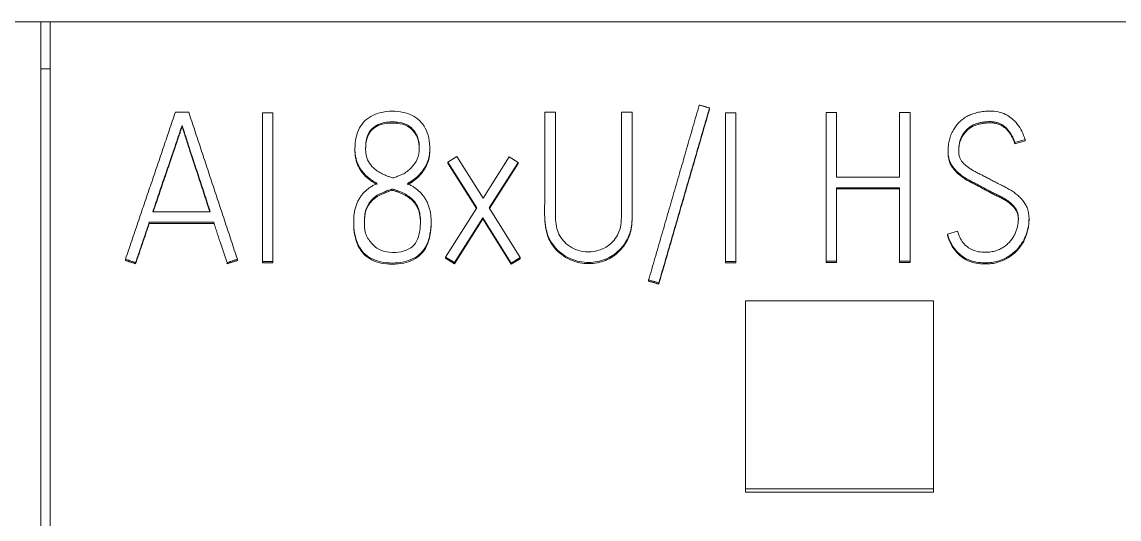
# Model space of a CAD drawing. Header units: millimetres. Extents: x 4137 to 6698, y 1400 to 3585.
# Drawn here: x 5533.75 to 5545.42, y 3367.49 to 3372.78 of the extents above; entities that cross this region are included whole.
import ezdxf

# ---------------------------------------------------------------- set-up
doc = ezdxf.new("R2010")
doc.units = ezdxf.units.MM
doc.layers.add('000-PI-Oprema', color=30, linetype='Continuous', lineweight=5)

msp = doc.modelspace()

# ---------------------------------------------------------------- linework, layer by layer
at = {"layer": '000-PI-Oprema', "color": 0, "linetype": 'ByBlock', "lineweight": 0}
for p, q in [((5533.948, 3372.778), (5529.048, 3372.778)), ((5534.048, 3372.778), (5533.948, 3372.778)), ((5558.848, 3372.778), (5534.048, 3372.778)), ((5534.048, 3362.595), (5534.048, 3372.778)), ((5534.048, 3372.278), (5533.948, 3372.278)), ((5540.127, 3371.82), (5540.127, 3371.807)), ((5541.064, 3371.864), (5541.064, 3371.851)), ((5542.304, 3371.815), (5542.304, 3370.233)), ((5542.415, 3371.815), (5542.304, 3371.815)), ((5542.415, 3371.129), (5542.415, 3371.815)), ((5543.198, 3371.815), (5543.085, 3371.815)), ((5543.085, 3371.815), (5543.085, 3371.129)), ((5543.198, 3370.233), (5543.198, 3371.815)), ((5535.451, 3371.679), (5535.451, 3371.666)), ((5540.127, 3371.586), (5540.127, 3371.565)), ((5537.291, 3371.433), (5537.291, 3371.421)), ((5538.088, 3371.42), (5538.088, 3371.433)), ((5544.312, 3371.496), (5544.421, 3371.527)), ((5544.312, 3371.483), (5544.421, 3371.514)), ((5544.312, 3371.496), (5544.312, 3371.483)), ((5544.421, 3371.527), (5544.421, 3371.514)), ((5538.376, 3371.349), (5538.281, 3371.289)), ((5538.654, 3370.906), (5538.376, 3371.349)), ((5538.933, 3371.344), (5538.654, 3370.906)), ((5539.026, 3371.285), (5538.933, 3371.344)), ((5540.127, 3371.38), (5540.127, 3371.393)), ((5543.602, 3371.407), (5543.602, 3371.394)), ((5538.281, 3371.289), (5538.281, 3371.277)), ((5538.281, 3371.289), (5538.587, 3370.803)), ((5538.281, 3371.277), (5538.583, 3370.796)), ((5538.718, 3370.803), (5539.026, 3371.285)), ((5538.722, 3370.796), (5539.026, 3371.272)), ((5539.026, 3371.285), (5539.026, 3371.272)), ((5539.31, 3371.195), (5539.31, 3371.183)), ((5540.127, 3371.135), (5540.127, 3371.122)), ((5543.085, 3371.129), (5542.415, 3371.129)), ((5542.415, 3370.233), (5542.415, 3371.016)), ((5542.415, 3371.016), (5543.085, 3371.016)), ((5542.415, 3371.004), (5543.085, 3371.004)), ((5543.085, 3371.016), (5543.085, 3370.233)), ((5538.587, 3370.803), (5538.254, 3370.279)), ((5539.049, 3370.272), (5538.718, 3370.803)), ((5539.309, 3370.776), (5539.309, 3370.763)), ((5535.103, 3370.649), (5535.103, 3370.636)), ((5535.789, 3370.649), (5535.789, 3370.636)), ((5537.278, 3370.659), (5537.278, 3370.646)), ((5538.101, 3370.644), (5538.101, 3370.656)), ((5538.35, 3370.219), (5538.651, 3370.697)), ((5538.35, 3370.207), (5538.651, 3370.684)), ((5538.651, 3370.697), (5538.953, 3370.215)), ((5538.651, 3370.697), (5538.651, 3370.684)), ((5538.651, 3370.684), (5538.953, 3370.202)), ((5544.463, 3370.669), (5544.463, 3370.682)), ((5543.704, 3370.554), (5543.596, 3370.523)), ((5543.596, 3370.523), (5543.596, 3370.511)), ((5534.85, 3370.255), (5534.85, 3370.242)), ((5536.04, 3370.255), (5536.04, 3370.242)), ((5538.254, 3370.279), (5538.254, 3370.266)), ((5538.254, 3370.279), (5538.35, 3370.219)), ((5538.254, 3370.266), (5538.35, 3370.207)), ((5538.953, 3370.215), (5539.049, 3370.272)), ((5538.953, 3370.202), (5539.049, 3370.26)), ((5539.049, 3370.272), (5539.049, 3370.26)), ((5534.957, 3370.219), (5534.957, 3370.207)), ((5535.931, 3370.207), (5535.929, 3370.213)), ((5535.931, 3370.219), (5535.931, 3370.207)), ((5536.306, 3370.23), (5536.306, 3370.218)), ((5536.417, 3370.23), (5536.417, 3370.218)), ((5538.35, 3370.219), (5538.35, 3370.207)), ((5538.953, 3370.215), (5538.953, 3370.202)), ((5541.235, 3370.23), (5541.235, 3370.218)), ((5541.345, 3370.23), (5541.345, 3370.218)), ((5542.304, 3370.233), (5542.304, 3370.22)), ((5542.304, 3370.233), (5542.415, 3370.233)), ((5542.304, 3370.22), (5542.415, 3370.22)), ((5542.415, 3370.233), (5542.415, 3370.22)), ((5543.085, 3370.233), (5543.085, 3370.22)), ((5543.085, 3370.233), (5543.198, 3370.233)), ((5543.085, 3370.22), (5543.198, 3370.22)), ((5543.198, 3370.233), (5543.198, 3370.22)), ((5540.416, 3370.035), (5540.416, 3370.022)), ((5540.524, 3370.004), (5540.524, 3369.991)), ((5541.448, 3369.814), (5541.448, 3367.815)), ((5543.448, 3369.814), (5541.448, 3369.814)), ((5543.448, 3367.815), (5543.448, 3369.814)), ((5541.448, 3367.815), (5541.448, 3367.777)), ((5541.448, 3367.815), (5543.448, 3367.815)), ((5543.448, 3367.815), (5543.448, 3367.777)), ((5541.448, 3367.777), (5543.448, 3367.777))]:
    msp.add_line(p, q, dxfattribs=at)
for points, knots in [([(5533.948, 3372.778), (5533.948, 3371.693), (5533.948, 3368.09), (5533.948, 3364.485), (5533.948, 3361.964)], [0, 0, 0, 0, 0.301146, 1, 1, 1, 1]), ([(5537.529, 3371.062), (5537.519, 3371.067), (5537.5, 3371.078), (5537.472, 3371.096), (5537.444, 3371.115), (5537.416, 3371.137), (5537.391, 3371.162), (5537.367, 3371.19), (5537.345, 3371.221), (5537.327, 3371.256), (5537.311, 3371.294), (5537.299, 3371.336), (5537.292, 3371.382), (5537.29, 3371.455), (5537.297, 3371.548), (5537.333, 3371.652), (5537.396, 3371.733), (5537.479, 3371.789), (5537.579, 3371.822), (5537.689, 3371.832), (5537.8, 3371.822), (5537.901, 3371.788), (5537.984, 3371.731), (5538.046, 3371.648), (5538.081, 3371.542), (5538.091, 3371.44), (5538.083, 3371.35), (5538.062, 3371.28), (5538.026, 3371.214), (5537.978, 3371.154), (5537.919, 3371.102), (5537.874, 3371.073), (5537.85, 3371.06)], [0, 0, 0, 0, 0.014556, 0.029567, 0.045073, 0.06094, 0.077119, 0.093748, 0.110887, 0.128668, 0.147296, 0.166948, 0.187898, 0.210413, 0.266348, 0.314631, 0.359149, 0.40325, 0.449199, 0.499993, 0.551851, 0.598383, 0.642757, 0.687636, 0.736493, 0.793087, 0.826472, 0.85944, 0.893283, 0.927929, 0.963171, 1, 1, 1, 1]), ([(5539.311, 3371.82), (5539.311, 3371.75), (5539.31, 3371.593), (5539.311, 3371.353), (5539.31, 3371.115), (5539.312, 3370.898), (5539.305, 3370.692), (5539.335, 3370.479), (5539.478, 3370.304), (5539.672, 3370.218), (5539.869, 3370.219), (5540.045, 3370.288), (5540.168, 3370.413), (5540.239, 3370.576), (5540.241, 3370.765), (5540.24, 3370.996), (5540.24, 3371.267), (5540.24, 3371.532), (5540.24, 3371.718), (5540.24, 3371.805), (5540.24, 3371.82)], [0, 0, 0, 0, 0.056588, 0.12618, 0.193845, 0.248988, 0.301001, 0.361119, 0.417663, 0.475034, 0.525525, 0.571601, 0.623134, 0.662261, 0.7114, 0.774249, 0.84962, 0.929927, 0.98784, 1, 1, 1, 1]), ([(5540.127, 3371.82), (5540.127, 3371.777), (5540.127, 3371.678), (5540.127, 3371.51), (5540.127, 3371.289), (5540.127, 3371.032), (5540.129, 3370.778), (5540.124, 3370.556), (5540.02, 3370.411), (5539.88, 3370.339), (5539.709, 3370.324), (5539.535, 3370.399), (5539.428, 3370.561), (5539.423, 3370.732), (5539.424, 3370.909), (5539.424, 3371.116), (5539.424, 3371.37), (5539.424, 3371.612), (5539.424, 3371.765), (5539.424, 3371.82)], [0, 0, 0, 0, 0.037912, 0.088194, 0.15005, 0.235584, 0.316728, 0.37904, 0.427403, 0.467304, 0.515197, 0.575318, 0.625401, 0.679015, 0.724908, 0.783705, 0.863784, 0.951314, 1, 1, 1, 1]), ([(5544.421, 3371.527), (5544.412, 3371.558), (5544.39, 3371.615), (5544.342, 3371.692), (5544.283, 3371.753), (5544.214, 3371.798), (5544.135, 3371.825), (5544.057, 3371.832), (5543.986, 3371.829), (5543.923, 3371.819), (5543.866, 3371.802), (5543.813, 3371.78), (5543.765, 3371.751), (5543.723, 3371.716), (5543.688, 3371.676), (5543.657, 3371.63), (5543.633, 3371.58), (5543.615, 3371.525), (5543.605, 3371.465), (5543.601, 3371.407), (5543.605, 3371.352), (5543.616, 3371.304), (5543.635, 3371.262), (5543.661, 3371.225), (5543.692, 3371.191), (5543.727, 3371.161), (5543.765, 3371.132), (5543.807, 3371.106), (5543.852, 3371.082), (5543.899, 3371.058), (5543.946, 3371.033), (5543.992, 3371.008), (5544.038, 3370.983), (5544.082, 3370.961), (5544.125, 3370.941), (5544.167, 3370.921), (5544.205, 3370.899), (5544.24, 3370.876), (5544.272, 3370.852), (5544.298, 3370.825), (5544.321, 3370.796), (5544.339, 3370.762), (5544.348, 3370.723), (5544.351, 3370.684), (5544.349, 3370.646), (5544.342, 3370.608), (5544.332, 3370.569), (5544.317, 3370.529), (5544.296, 3370.49), (5544.271, 3370.454), (5544.24, 3370.42), (5544.203, 3370.391), (5544.16, 3370.364), (5544.111, 3370.344), (5544.055, 3370.332), (5543.971, 3370.327), (5543.861, 3370.342), (5543.753, 3370.427), (5543.713, 3370.509), (5543.704, 3370.554)], [0, 0, 0, 0, 0.029502, 0.056552, 0.082213, 0.107035, 0.131706, 0.157625, 0.177725, 0.196768, 0.215008, 0.232485, 0.249262, 0.265692, 0.282067, 0.298646, 0.315747, 0.333416, 0.35172, 0.370963, 0.387214, 0.402039, 0.415923, 0.429557, 0.443355, 0.457518, 0.472137, 0.48722, 0.502837, 0.518847, 0.535063, 0.551489, 0.567151, 0.582304, 0.596956, 0.611001, 0.624363, 0.637091, 0.649186, 0.660727, 0.671894, 0.683121, 0.695107, 0.708316, 0.719066, 0.730707, 0.743348, 0.756492, 0.769735, 0.783289, 0.797204, 0.811603, 0.826753, 0.842746, 0.859925, 0.878764, 0.920226, 0.957605, 1, 1, 1, 1]), ([(5535.451, 3371.679), (5535.449, 3371.67), (5535.441, 3371.649), (5535.428, 3371.609), (5535.41, 3371.555), (5535.388, 3371.49), (5535.363, 3371.416), (5535.335, 3371.334), (5535.305, 3371.247), (5535.273, 3371.153), (5535.24, 3371.056), (5535.207, 3370.957), (5535.174, 3370.859), (5535.152, 3370.793), (5535.141, 3370.761)], [0, 0, 0, 0, 0.027278, 0.070772, 0.130481, 0.202611, 0.283368, 0.372754, 0.469089, 0.570695, 0.677572, 0.786406, 0.893882, 1, 1, 1, 1]), ([(5535.451, 3371.666), (5535.449, 3371.658), (5535.441, 3371.636), (5535.428, 3371.596), (5535.41, 3371.542), (5535.388, 3371.477), (5535.363, 3371.403), (5535.335, 3371.322), (5535.305, 3371.234), (5535.273, 3371.141), (5535.24, 3371.044), (5535.207, 3370.945), (5535.175, 3370.85), (5535.155, 3370.789), (5535.145, 3370.761)], [0, 0, 0, 0, 0.027661, 0.071766, 0.132313, 0.205456, 0.287346, 0.377986, 0.475674, 0.578706, 0.687084, 0.797446, 0.90643, 1, 1, 1, 1]), ([(5535.751, 3370.761), (5535.741, 3370.793), (5535.719, 3370.859), (5535.687, 3370.958), (5535.655, 3371.056), (5535.623, 3371.153), (5535.592, 3371.247), (5535.563, 3371.334), (5535.536, 3371.416), (5535.512, 3371.49), (5535.491, 3371.555), (5535.474, 3371.609), (5535.461, 3371.649), (5535.454, 3371.67), (5535.451, 3371.679)], [0, 0, 0, 0, 0.106064, 0.213567, 0.322511, 0.429491, 0.5311, 0.627338, 0.716604, 0.797292, 0.869405, 0.929132, 0.972664, 1, 1, 1, 1]), ([(5535.747, 3370.761), (5535.738, 3370.789), (5535.718, 3370.85), (5535.687, 3370.945), (5535.655, 3371.044), (5535.623, 3371.141), (5535.592, 3371.234), (5535.563, 3371.322), (5535.536, 3371.403), (5535.512, 3371.477), (5535.491, 3371.542), (5535.474, 3371.596), (5535.461, 3371.636), (5535.454, 3371.658), (5535.451, 3371.666)], [0, 0, 0, 0, 0.093515, 0.202527, 0.313001, 0.421482, 0.524517, 0.622107, 0.712625, 0.794447, 0.867572, 0.928138, 0.97228, 1, 1, 1, 1]), ([(5537.689, 3371.122), (5537.694, 3371.121), (5537.713, 3371.122), (5537.748, 3371.141), (5537.816, 3371.161), (5537.892, 3371.226), (5537.962, 3371.315), (5537.98, 3371.435), (5537.967, 3371.567), (5537.878, 3371.685), (5537.763, 3371.713), (5537.677, 3371.718), (5537.6, 3371.711), (5537.518, 3371.683), (5537.449, 3371.627), (5537.411, 3371.537), (5537.403, 3371.451), (5537.407, 3371.366), (5537.431, 3371.292), (5537.478, 3371.231), (5537.532, 3371.19), (5537.573, 3371.166), (5537.613, 3371.149), (5537.639, 3371.138), (5537.666, 3371.13), (5537.68, 3371.123), (5537.689, 3371.122)], [0, 0, 0, 0, 0.007812, 0.03125, 0.0625, 0.125, 0.1875, 0.25, 0.3125, 0.40625, 0.46875, 0.5, 0.546875, 0.59375, 0.640625, 0.6875, 0.75, 0.78125, 0.828125, 0.875, 0.90625, 0.9375, 0.953125, 0.976562, 0.984375, 1, 1, 1, 1]), ([(5537.975, 3371.432), (5537.975, 3371.467), (5537.964, 3371.558), (5537.878, 3371.673), (5537.763, 3371.701), (5537.677, 3371.705), (5537.6, 3371.699), (5537.518, 3371.671), (5537.449, 3371.614), (5537.411, 3371.525), (5537.405, 3371.46), (5537.405, 3371.423)], [0, 0, 0, 0, 0.114744, 0.30519, 0.432154, 0.495636, 0.590859, 0.686082, 0.781305, 0.876528, 1, 1, 1, 1]), ([(5543.596, 3370.523), (5543.605, 3370.492), (5543.628, 3370.432), (5543.677, 3370.354), (5543.74, 3370.293), (5543.815, 3370.248), (5543.902, 3370.222), (5543.987, 3370.215), (5544.064, 3370.22), (5544.131, 3370.233), (5544.192, 3370.256), (5544.247, 3370.286), (5544.297, 3370.322), (5544.34, 3370.363), (5544.377, 3370.408), (5544.408, 3370.458), (5544.432, 3370.512), (5544.45, 3370.568), (5544.461, 3370.624), (5544.465, 3370.682), (5544.461, 3370.739), (5544.449, 3370.792), (5544.427, 3370.838), (5544.399, 3370.879), (5544.366, 3370.916), (5544.328, 3370.949), (5544.286, 3370.978), (5544.242, 3371.006), (5544.194, 3371.031), (5544.144, 3371.055), (5544.095, 3371.08), (5544.048, 3371.106), (5544.003, 3371.129), (5543.961, 3371.151), (5543.92, 3371.171), (5543.882, 3371.191), (5543.847, 3371.211), (5543.815, 3371.232), (5543.786, 3371.254), (5543.762, 3371.279), (5543.741, 3371.305), (5543.726, 3371.335), (5543.717, 3371.368), (5543.714, 3371.413), (5543.718, 3371.467), (5543.73, 3371.524), (5543.751, 3371.572), (5543.779, 3371.61), (5543.809, 3371.643), (5543.843, 3371.668), (5543.879, 3371.688), (5543.917, 3371.702), (5543.954, 3371.71), (5543.99, 3371.715), (5544.022, 3371.718), (5544.055, 3371.719), (5544.089, 3371.717), (5544.126, 3371.709), (5544.158, 3371.696), (5544.187, 3371.679), (5544.213, 3371.66), (5544.235, 3371.639), (5544.254, 3371.615), (5544.271, 3371.591), (5544.285, 3371.566), (5544.296, 3371.541), (5544.305, 3371.518), (5544.31, 3371.503), (5544.312, 3371.496)], [0, 0, 0, 0, 0.030216, 0.057834, 0.084112, 0.110126, 0.13699, 0.166062, 0.187444, 0.207786, 0.227532, 0.246694, 0.265147, 0.28321, 0.301078, 0.318906, 0.33698, 0.354995, 0.372624, 0.390132, 0.408102, 0.424528, 0.439934, 0.454952, 0.469937, 0.485134, 0.500714, 0.516729, 0.533253, 0.550073, 0.566929, 0.583824, 0.598837, 0.613277, 0.627146, 0.64033, 0.652736, 0.664395, 0.675364, 0.685785, 0.695827, 0.705789, 0.716159, 0.727332, 0.74751, 0.765141, 0.780786, 0.795151, 0.808601, 0.821478, 0.833928, 0.845962, 0.857807, 0.868933, 0.878649, 0.88698, 0.899043, 0.910208, 0.920757, 0.930874, 0.940594, 0.950061, 0.959303, 0.96829, 0.9771, 0.985473, 0.993098, 1, 1, 1, 1]), ([(5543.715, 3371.399), (5543.716, 3371.418), (5543.718, 3371.457), (5543.73, 3371.511), (5543.751, 3371.559), (5543.779, 3371.598), (5543.809, 3371.63), (5543.843, 3371.656), (5543.879, 3371.675), (5543.917, 3371.689), (5543.954, 3371.697), (5543.99, 3371.702), (5544.022, 3371.705), (5544.055, 3371.706), (5544.089, 3371.704), (5544.126, 3371.697), (5544.158, 3371.684), (5544.187, 3371.667), (5544.213, 3371.648), (5544.235, 3371.626), (5544.254, 3371.603), (5544.271, 3371.578), (5544.285, 3371.553), (5544.296, 3371.529), (5544.305, 3371.506), (5544.31, 3371.491), (5544.312, 3371.483)], [0, 0, 0, 0, 0.065823, 0.131059, 0.188942, 0.242091, 0.291852, 0.339495, 0.385558, 0.430084, 0.473906, 0.515072, 0.551021, 0.581842, 0.626473, 0.667782, 0.706813, 0.744244, 0.780205, 0.815232, 0.849428, 0.882676, 0.915274, 0.946254, 0.974465, 1, 1, 1, 1]), ([(5537.529, 3371.05), (5537.519, 3371.055), (5537.5, 3371.065), (5537.472, 3371.083), (5537.444, 3371.102), (5537.416, 3371.124), (5537.391, 3371.149), (5537.367, 3371.177), (5537.345, 3371.209), (5537.327, 3371.243), (5537.311, 3371.281), (5537.299, 3371.323), (5537.292, 3371.369), (5537.291, 3371.403), (5537.291, 3371.421), (5537.291, 3371.423)], [0, 0, 0, 0, 0.068397, 0.138937, 0.211797, 0.286356, 0.362379, 0.440519, 0.521055, 0.604608, 0.692141, 0.784485, 0.882929, 0.988726, 1, 1, 1, 1]), ([(5538.088, 3371.423), (5538.088, 3371.419), (5538.088, 3371.39), (5538.083, 3371.338), (5538.062, 3371.267), (5538.026, 3371.201), (5537.978, 3371.141), (5537.919, 3371.089), (5537.874, 3371.06), (5537.85, 3371.048)], [0, 0, 0, 0, 0.025577, 0.182798, 0.338056, 0.497434, 0.660595, 0.826558, 1, 1, 1, 1]), ([(5539.309, 3370.763), (5539.309, 3370.738), (5539.311, 3370.639), (5539.335, 3370.467), (5539.478, 3370.291), (5539.672, 3370.206), (5539.869, 3370.206), (5540.045, 3370.275), (5540.168, 3370.401), (5540.239, 3370.563), (5540.241, 3370.753), (5540.24, 3370.984), (5540.24, 3371.192), (5540.24, 3371.322), (5540.24, 3371.359)], [0, 0, 0, 0, 0.033223, 0.13371, 0.228223, 0.324119, 0.408514, 0.48553, 0.571667, 0.637068, 0.719204, 0.824256, 0.950238, 1, 1, 1, 1]), ([(5543.602, 3371.4), (5543.602, 3371.397), (5543.602, 3371.376), (5543.605, 3371.34), (5543.616, 3371.292), (5543.635, 3371.25), (5543.661, 3371.213), (5543.692, 3371.179), (5543.727, 3371.148), (5543.765, 3371.12), (5543.807, 3371.093), (5543.852, 3371.069), (5543.899, 3371.046), (5543.946, 3371.021), (5543.992, 3370.995), (5544.038, 3370.971), (5544.082, 3370.948), (5544.125, 3370.928), (5544.167, 3370.908), (5544.205, 3370.886), (5544.24, 3370.864), (5544.272, 3370.839), (5544.298, 3370.812), (5544.321, 3370.783), (5544.339, 3370.749), (5544.348, 3370.711), (5544.35, 3370.684), (5544.35, 3370.671)], [0, 0, 0, 0, 0.008262, 0.056111, 0.099761, 0.14064, 0.180782, 0.221408, 0.263107, 0.306149, 0.350557, 0.396538, 0.443676, 0.491422, 0.539784, 0.585899, 0.630514, 0.673652, 0.715005, 0.754346, 0.79182, 0.827432, 0.861414, 0.894293, 0.927346, 0.962637, 1, 1, 1, 1]), ([(5537.85, 3371.06), (5537.86, 3371.055), (5537.88, 3371.045), (5537.91, 3371.027), (5537.94, 3371.007), (5537.969, 3370.984), (5537.996, 3370.956), (5538.021, 3370.926), (5538.044, 3370.892), (5538.063, 3370.854), (5538.08, 3370.812), (5538.092, 3370.766), (5538.1, 3370.715), (5538.103, 3370.633), (5538.095, 3370.527), (5538.061, 3370.409), (5537.999, 3370.318), (5537.912, 3370.257), (5537.806, 3370.221), (5537.689, 3370.212), (5537.572, 3370.221), (5537.466, 3370.257), (5537.38, 3370.318), (5537.318, 3370.41), (5537.284, 3370.529), (5537.276, 3370.635), (5537.279, 3370.717), (5537.286, 3370.768), (5537.298, 3370.813), (5537.314, 3370.854), (5537.332, 3370.892), (5537.354, 3370.926), (5537.378, 3370.957), (5537.405, 3370.984), (5537.434, 3371.008), (5537.465, 3371.028), (5537.496, 3371.047), (5537.518, 3371.058), (5537.529, 3371.062)], [0, 0, 0, 0, 0.013971, 0.028402, 0.043336, 0.058719, 0.0746, 0.091138, 0.108303, 0.126121, 0.144793, 0.164595, 0.185892, 0.208937, 0.268471, 0.31829, 0.36183, 0.40395, 0.448807, 0.499659, 0.550001, 0.594568, 0.636606, 0.68023, 0.730342, 0.790387, 0.813379, 0.834502, 0.85399, 0.872294, 0.889768, 0.906584, 0.922873, 0.938755, 0.95442, 0.969879, 0.985049, 1, 1, 1, 1]), ([(5537.697, 3371), (5537.694, 3371), (5537.689, 3371.001), (5537.674, 3370.994), (5537.645, 3370.99), (5537.602, 3370.968), (5537.539, 3370.946), (5537.46, 3370.889), (5537.399, 3370.786), (5537.39, 3370.662), (5537.394, 3370.53), (5537.46, 3370.423), (5537.56, 3370.339), (5537.69, 3370.323), (5537.816, 3370.335), (5537.923, 3370.394), (5537.97, 3370.491), (5537.984, 3370.574), (5537.989, 3370.647), (5537.987, 3370.714), (5537.975, 3370.776), (5537.95, 3370.834), (5537.916, 3370.881), (5537.876, 3370.915), (5537.841, 3370.939), (5537.814, 3370.954), (5537.788, 3370.966), (5537.763, 3370.976), (5537.744, 3370.984), (5537.727, 3370.99), (5537.711, 3370.995), (5537.702, 3370.999), (5537.697, 3371)], [0, 0, 0, 0, 0.003906, 0.007812, 0.023438, 0.046875, 0.078125, 0.125, 0.1875, 0.25, 0.3125, 0.375, 0.4375, 0.5, 0.5625, 0.625, 0.671875, 0.71875, 0.75, 0.78125, 0.820312, 0.84375, 0.875, 0.90625, 0.921875, 0.9375, 0.953125, 0.964844, 0.976562, 0.984375, 0.992188, 1, 1, 1, 1]), ([(5537.697, 3370.987), (5537.694, 3370.988), (5537.689, 3370.988), (5537.674, 3370.982), (5537.645, 3370.978), (5537.602, 3370.955), (5537.539, 3370.933), (5537.46, 3370.876), (5537.399, 3370.774), (5537.392, 3370.685), (5537.392, 3370.636), (5537.392, 3370.63)], [0, 0, 0, 0, 0.015104, 0.030208, 0.090623, 0.181247, 0.302078, 0.483325, 0.724988, 0.966651, 1, 1, 1, 1]), ([(5537.988, 3370.644), (5537.988, 3370.662), (5537.986, 3370.705), (5537.975, 3370.764), (5537.95, 3370.821), (5537.916, 3370.869), (5537.876, 3370.903), (5537.841, 3370.926), (5537.814, 3370.941), (5537.788, 3370.954), (5537.763, 3370.964), (5537.744, 3370.971), (5537.727, 3370.977), (5537.711, 3370.982), (5537.702, 3370.986), (5537.697, 3370.987)], [0, 0, 0, 0, 0.106174, 0.265786, 0.361553, 0.489242, 0.616932, 0.680776, 0.744621, 0.808466, 0.856349, 0.904233, 0.936155, 0.968078, 1, 1, 1, 1]), ([(5535.931, 3370.219), (5535.927, 3370.233), (5535.918, 3370.26), (5535.904, 3370.302), (5535.889, 3370.344), (5535.874, 3370.387), (5535.859, 3370.431), (5535.843, 3370.48), (5535.825, 3370.533), (5535.807, 3370.59), (5535.795, 3370.629), (5535.789, 3370.649)], [0, 0, 0, 0, 0.091427, 0.189007, 0.292759, 0.387174, 0.491688, 0.606301, 0.72982, 0.861052, 1, 1, 1, 1]), ([(5538.101, 3370.642), (5538.101, 3370.597), (5538.094, 3370.512), (5538.061, 3370.396), (5537.999, 3370.306), (5537.912, 3370.244), (5537.806, 3370.209), (5537.689, 3370.199), (5537.572, 3370.209), (5537.466, 3370.244), (5537.38, 3370.306), (5537.318, 3370.397), (5537.284, 3370.514), (5537.278, 3370.599), (5537.278, 3370.644)], [0, 0, 0, 0, 0.098032, 0.184613, 0.260281, 0.333482, 0.411438, 0.499815, 0.587305, 0.664757, 0.737815, 0.813629, 0.90072, 1, 1, 1, 1]), ([(5543.596, 3370.511), (5543.605, 3370.479), (5543.628, 3370.42), (5543.677, 3370.342), (5543.74, 3370.28), (5543.815, 3370.236), (5543.902, 3370.21), (5543.987, 3370.203), (5544.064, 3370.207), (5544.131, 3370.221), (5544.192, 3370.244), (5544.247, 3370.274), (5544.297, 3370.309), (5544.34, 3370.35), (5544.377, 3370.396), (5544.408, 3370.445), (5544.432, 3370.499), (5544.45, 3370.555), (5544.461, 3370.612), (5544.463, 3370.65), (5544.463, 3370.67), (5544.463, 3370.671)], [0, 0, 0, 0, 0.077352, 0.148056, 0.215328, 0.281923, 0.350695, 0.425118, 0.479856, 0.531932, 0.582482, 0.631538, 0.678776, 0.725017, 0.770759, 0.816399, 0.862669, 0.908787, 0.953917, 0.998739, 1, 1, 1, 1])]:
    msp.add_open_spline(points, degree=3, knots=knots, dxfattribs=at)
for points in [[(5540.955, 3371.895), (5540.416, 3370.035)], [(5541.064, 3371.864), (5540.955, 3371.895)], [(5534.85, 3370.255), (5535.38, 3371.82)], [(5535.38, 3371.82), (5535.522, 3371.82)], [(5535.522, 3371.82), (5536.04, 3370.255)], [(5536.306, 3371.813), (5536.417, 3371.813)], [(5536.306, 3370.23), (5536.306, 3371.813)], [(5536.417, 3371.813), (5536.417, 3370.23)], [(5539.424, 3371.82), (5539.311, 3371.82)], [(5540.24, 3371.82), (5540.127, 3371.82)], [(5540.524, 3370.004), (5541.064, 3371.864)], [(5540.524, 3369.991), (5541.064, 3371.851)], [(5541.235, 3370.23), (5541.235, 3371.813)], [(5541.235, 3371.813), (5541.345, 3371.813)], [(5541.345, 3371.813), (5541.345, 3370.23)], [(5535.141, 3370.761), (5535.751, 3370.761)], [(5535.103, 3370.649), (5534.957, 3370.219)], [(5535.103, 3370.636), (5534.957, 3370.207)], [(5535.789, 3370.649), (5535.103, 3370.649)], [(5535.789, 3370.636), (5535.103, 3370.636)], [(5534.957, 3370.219), (5534.85, 3370.255)], [(5536.04, 3370.255), (5535.931, 3370.219)], [(5534.957, 3370.207), (5534.85, 3370.242)], [(5536.04, 3370.242), (5535.931, 3370.207)], [(5536.417, 3370.23), (5536.306, 3370.23)], [(5536.417, 3370.218), (5536.306, 3370.218)], [(5541.345, 3370.23), (5541.235, 3370.23)], [(5541.345, 3370.218), (5541.235, 3370.218)], [(5540.416, 3370.035), (5540.524, 3370.004)], [(5540.416, 3370.022), (5540.524, 3369.991)]]:
    msp.add_open_spline(points, degree=1, dxfattribs=at)

doc.saveas('drawing.dxf')
